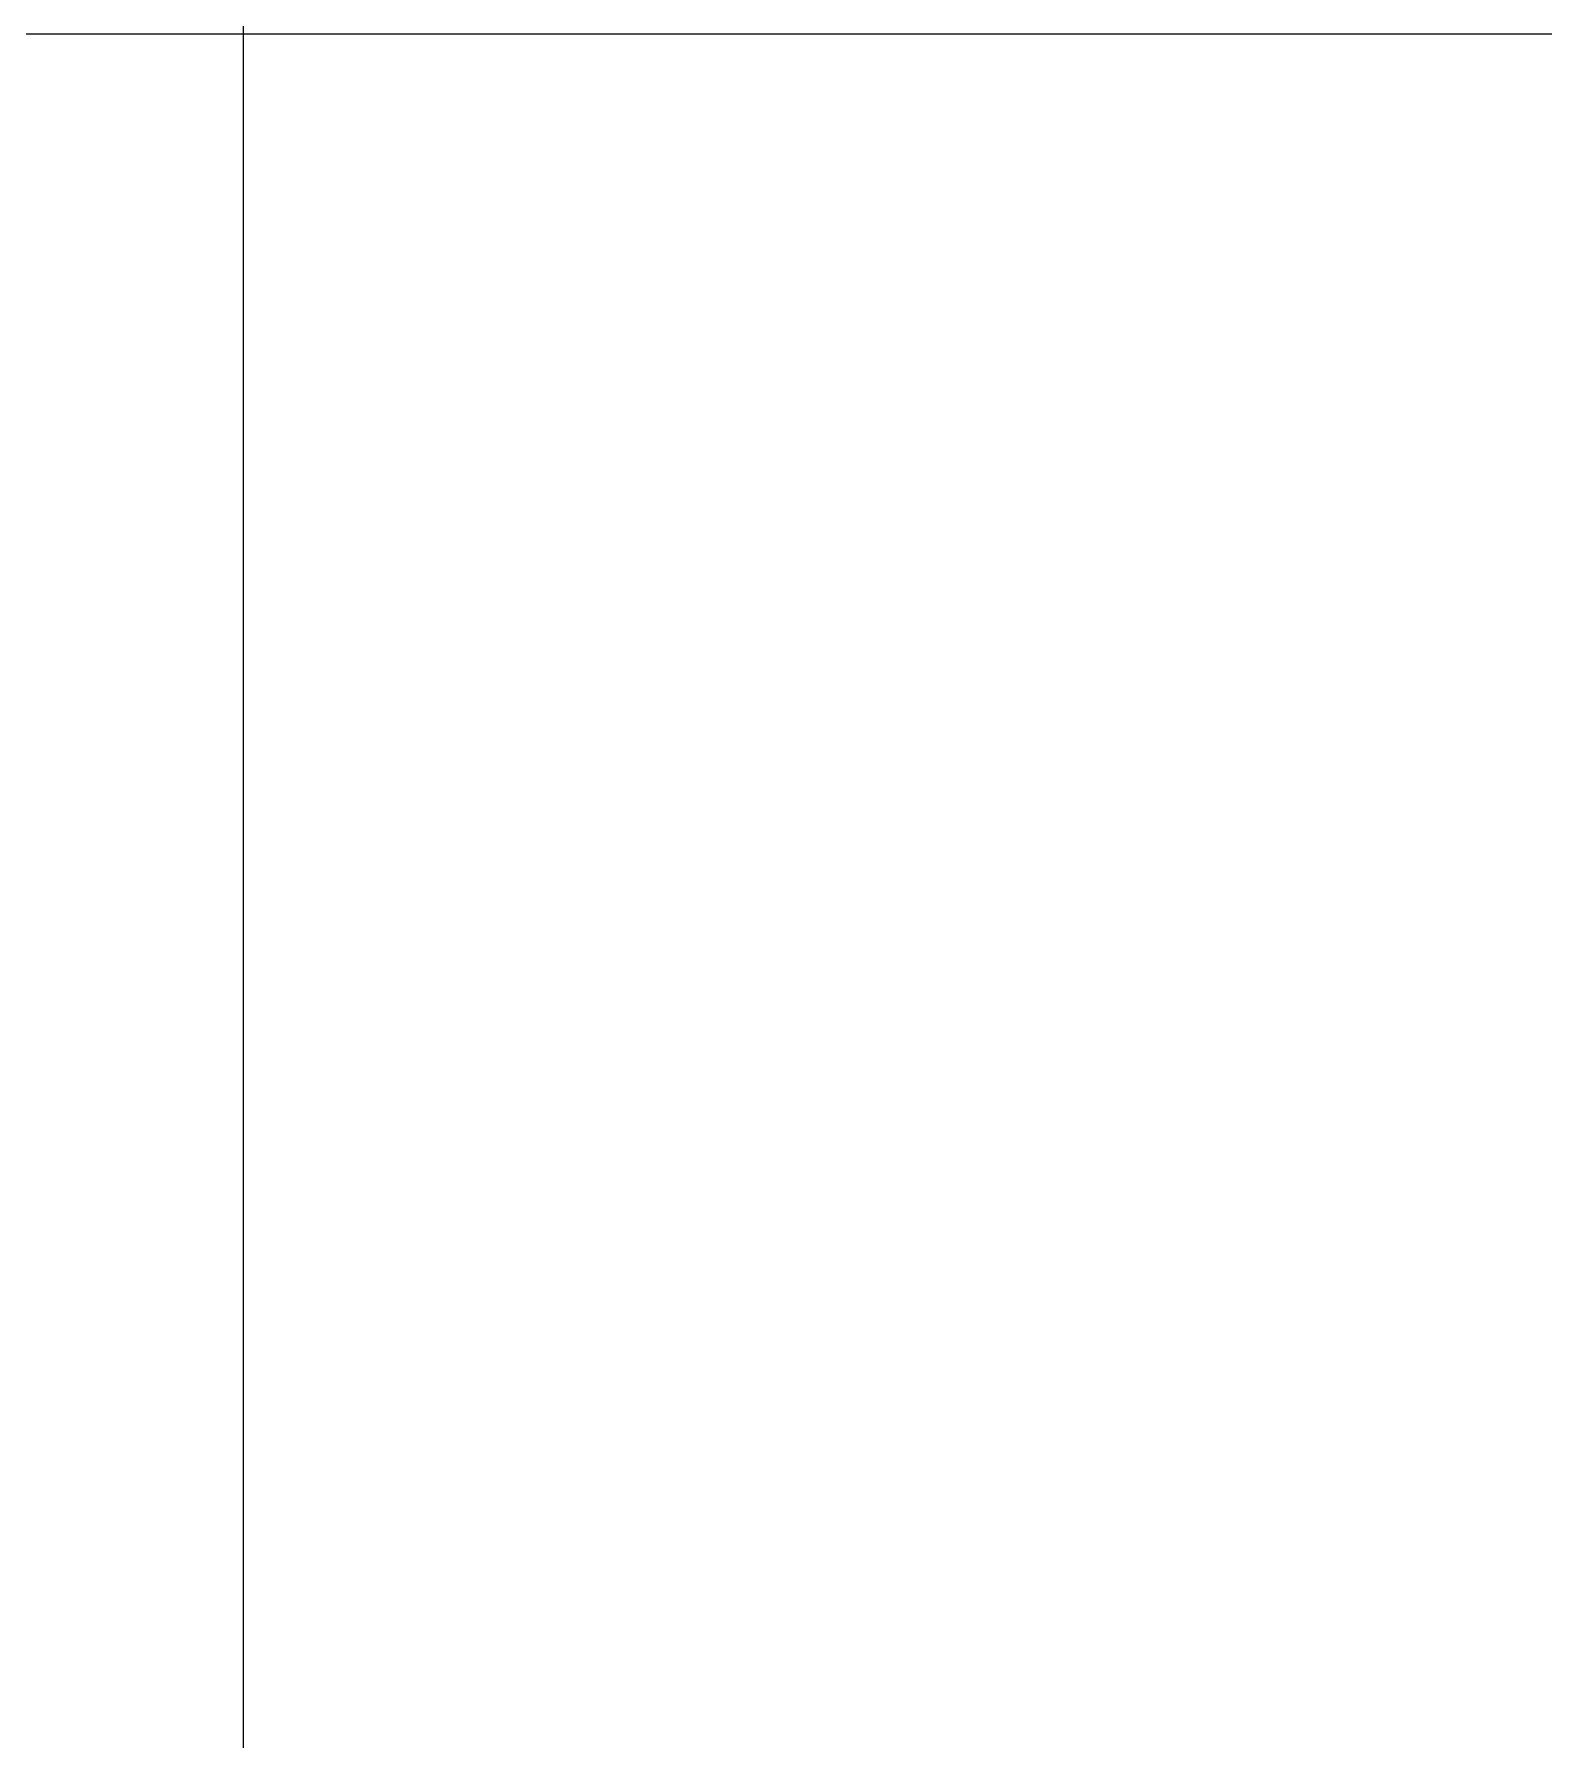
# Model space of a CAD drawing. Header units: metres. Extents: x 5 to 242, y -3 to 162.
# Drawn here: x 144.126 to 144.577, y 106.705 to 107.214 of the extents above; entities that cross this region are included whole.
import ezdxf

# ---------------------------------------------------------------- set-up
doc = ezdxf.new("R2010")
doc.units = ezdxf.units.M
doc.layers.add('1053_ARQ_BASE_MATADOURO_2_dwg', color=7, linetype='Continuous', lineweight=5, true_color=0x767676)
doc.layers.add('1053_ARQ_BASE_MATADOURO_dwg', color=7, linetype='Continuous', lineweight=5, true_color=0x767676)
doc.layers.add('A-PISO', color=7, linetype='Continuous', lineweight=5)

# ---------------------------------------------------------------- blocks, each defined once
blk = doc.blocks.new('1053_ARQ_BASE_MATADOURO_dwg_arq geral tgov-4039641-TÉRREO 1_20')
at = {"color": 253, "lineweight": 5, "true_color": 0xaaaaaa, "flags": 128}
blk.add_lwpolyline([(-3.17039, 14.42815), (-3.17039, 20.15815), (-12.42039, 20.15815), (-12.42039, 34.84828), (-12.42039, 34.99828), (5.3461, 34.99828), (5.3461, 26.62815)], dxfattribs=at)
blk = doc.blocks.new('1053_ARQ_BASE_MATADOURO_dwg-3625622-TÉRREO 1_20')
blk.add_blockref('1053_ARQ_BASE_MATADOURO_dwg_arq geral tgov-4039641-TÉRREO 1_20', (130.20979, 83.18603))
blk = doc.blocks.new('1053_ARQ_BASE_MATADOURO_2_dwg-3637054-TÉRREO 1_20')
at = {"layer": 'A-PISO', "color": 253, "true_color": 0xaaaaaa, "flags": 128}
blk.add_lwpolyline([(118.64312, 73.83418), (118.64312, 74.02815), (113.44312, 74.02815), (113.44312, 74.27815), (113.44312, 76.37815)], dxfattribs=at)

msp = doc.modelspace()

# ---------------------------------------------------------------- block references
at = {"layer": '1053_ARQ_BASE_MATADOURO_2_dwg', "color": 253, "true_color": 0xaaaaaa}
msp.add_blockref('1053_ARQ_BASE_MATADOURO_2_dwg-3637054-TÉRREO 1_20', (26.39877, 33.18603), dxfattribs=at)
at = {"layer": '1053_ARQ_BASE_MATADOURO_dwg', "color": 253, "true_color": 0xaaaaaa}
msp.add_blockref('1053_ARQ_BASE_MATADOURO_dwg-3625622-TÉRREO 1_20', (26.39877, 0), dxfattribs=at)

doc.saveas('drawing.dxf')
